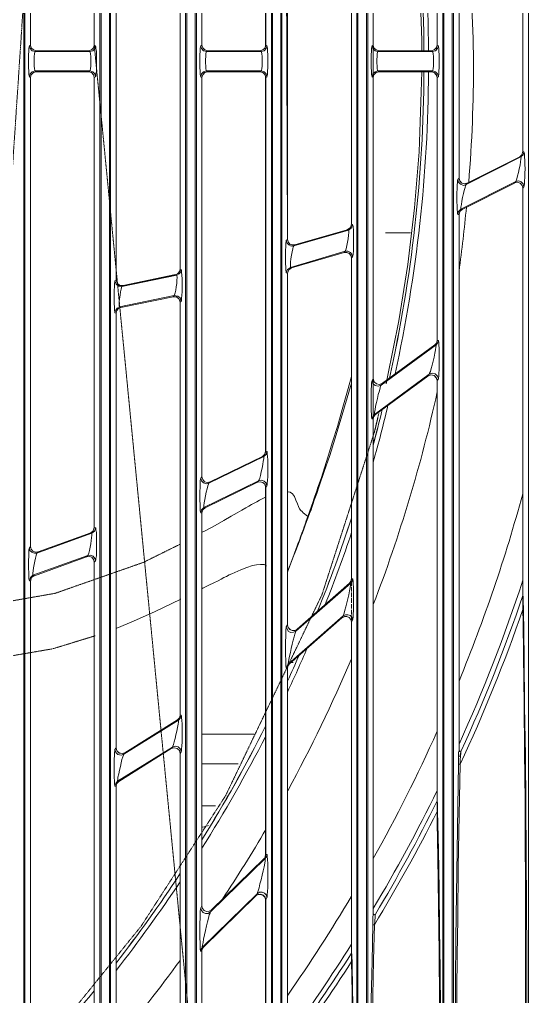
# Model space of a CAD drawing. Header units: millimetres. Extents: x 90740 to 167944, y -39332 to 25855.
# Drawn here: x 138578.4 to 138755.8, y 11759.8 to 12100.5 of the extents above; entities that cross this region are included whole.
import ezdxf

# ---------------------------------------------------------------- set-up
doc = ezdxf.new("R2010")
doc.units = ezdxf.units.MM
doc.linetypes.add('PDF_IMPORT', pattern=[1, 0.8, -0.2])
doc.layers.add('PDF4_Geometry', color=7, linetype='Continuous')

# ---------------------------------------------------------------- blocks, each defined once
blk = doc.blocks.new('200-A_10 bis 12')
at = {"layer": 'PDF4_Geometry', "lineweight": 13}
for p, q in [((6798.98, 2336.02), (6798.98, 3273.81)), ((6813.92, 2336.02), (6813.92, 3273.81)), ((6827.4, 2336.02), (6827.4, 3273.81)), ((6828.89, 2336.02), (6828.89, 3273.81)), ((6842.34, 2336.02), (6842.34, 3273.81)), ((6857.24, 3273.81), (6857.24, 2336.02)), ((6872.2, 3273.81), (6872.2, 2336.02)), ((6873.65, 2336.02), (6873.65, 3273.81)), ((6885.95, 2711.71), (6885.95, 2782.82)), ((6886.44, 2335.87), (6886.44, 2654.63))]:
    blk.add_line(p, q, dxfattribs=at)
at = {"layer": 'PDF4_Geometry', "linetype": 'PDF_IMPORT', "lineweight": 13, "ltscale": 0.415002}
blk.add_lwpolyline([(6829.35, 3039.75), (6829.35, 3273.79), (6767.17, 2336.07), (6767.17, 3273.79)], dxfattribs=at)
at = {"layer": 'PDF4_Geometry', "lineweight": 13}
for points in [[(6800.18, 2585.38), (6800.11, 2585.2), (6800.11, 2584.84), (6800.07, 2584.13), (6799.98, 2581.02), (6799.87, 2577.85), (6799.8, 2574.63), (6799.74, 2571.37), (6799.65, 2567.15), (6799.58, 2562.8), (6799.56, 2558.45), (6799.51, 2554.18), (6799.49, 2549.85), (6799.49, 2336.07), (6799.18, 2336.22), (6799.18, 3273.61)], [(6811.28, 3014.77), (6811.35, 3014.88), (6811.35, 3015.17), (6811.41, 3015.75), (6811.41, 3015.88), (6811.5, 3019.86), (6811.64, 3023.94), (6811.7, 3028.12), (6811.81, 3032.22), (6811.88, 3036.44), (6811.9, 3040.68), (6811.95, 3044.26), (6811.97, 3047.88), (6811.97, 3273.79), (6812.26, 3273.61), (6812.26, 2336.22)], [(6812.46, 3273.81), (6812.46, 2336.02), (6812.3, 2336.09), (6812.26, 2336.22), (6811.97, 2336.07), (6811.97, 2554.78), (6811.77, 2554.78)], [(6815.1, 2599.12), (6815.1, 2678.54), (6815.08, 2678.54), (6815.08, 2599.01), (6815.03, 2598.68), (6815.01, 2598.28), (6815.01, 2597.81), (6814.92, 2594.17), (6814.81, 2590.46), (6814.72, 2586.71), (6814.66, 2582.87), (6814.59, 2578.65), (6814.52, 2574.34), (6814.48, 2569.99), (6814.46, 2565.68), (6814.41, 2561.4), (6814.41, 2336.07), (6814.12, 2336.22), (6814.12, 3273.61)], [(6829.09, 2336.22), (6827.2, 2336.22), (6827.2, 3273.61), (6826.93, 3273.79), (6826.93, 3042.37), (6826.91, 3038.15), (6826.91, 3033.93), (6826.87, 3029.69), (6826.85, 3025.47), (6826.78, 3021.25), (6826.71, 3017.08), (6826.65, 3012.91), (6826.53, 3008.75), (6826.45, 3004.67), (6826.31, 3000.7)], [(6829.09, 3273.61), (6829.09, 2336.22)], [(6830.04, 2615.11), (6830.04, 2649.76), (6829.84, 2649.74), (6829.78, 2649.83), (6829.75, 2650.14), (6829.71, 2650.65), (6829.71, 2651.32), (6829.69, 2652.07), (6829.69, 2654.69), (6829.71, 2655.51), (6829.71, 2656.22), (6829.75, 2656.76), (6829.78, 2657.13), (6829.84, 2657.33), (6830.04, 2657.67), (6830.15, 2657.22)], [(6843.99, 2336.22), (6842.14, 2336.22), (6842.14, 3273.61)], [(6841.19, 2872.9), (6841.19, 2807.73), (6841.37, 2807.62), (6841.41, 2807.49), (6841.48, 2807.16), (6841.48, 2806.67), (6841.5, 2806.02), (6841.54, 2805.29), (6841.54, 2804.56), (6841.5, 2803.83), (6841.48, 2803.18), (6841.48, 2802.65), (6841.41, 2802.34), (6841.37, 2802.21), (6841.19, 2802.07), (6841.19, 2736.95), (6841.37, 2736.91), (6841.41, 2736.82), (6841.43, 2736.51), (6841.48, 2736.04), (6841.5, 2735.44), (6841.54, 2734.73), (6841.54, 2733.2), (6841.5, 2732.47), (6841.48, 2731.87), (6841.43, 2731.36), (6841.41, 2731.02), (6841.37, 2730.89), (6841.19, 2730.65), (6841.19, 2666.62), (6841.37, 2666.66), (6841.41, 2666.55), (6841.43, 2666.26), (6841.48, 2665.75), (6841.5, 2665.08), (6841.5, 2664.33), (6841.54, 2663.48), (6841.54, 2662.57), (6841.5, 2661.71), (6841.5, 2660.86), (6841.48, 2660.18), (6841.43, 2659.64), (6841.41, 2659.27), (6841.37, 2659.07), (6841.19, 2658.73), (6841.19, 2628.21)], [(6843.79, 3273.81), (6843.79, 2336.02), (6843.96, 2336.09), (6843.99, 2336.22)], [(6843.99, 3273.61), (6843.99, 2336.22), (6844.27, 2336.07), (6844.27, 2591.53), (6844.32, 2598.19), (6844.39, 2604.76), (6844.45, 2611.49), (6844.59, 2618.1), (6844.72, 2624.63), (6844.79, 2628.45), (6844.87, 2632.18), (6844.92, 2633.09), (6844.94, 2633.51), (6844.94, 2633.76), (6844.98, 2633.8)], [(6856.31, 2707.49), (6856.22, 2707.91), (6855.91, 2708.29), (6855.49, 2708.44), (6855.06, 2708.44), (6854.67, 2708.22), (6854.73, 2708.38), (6854.82, 2708.73), (6854.95, 2709.22), (6855.13, 2709.82), (6855.29, 2710.49), (6855.44, 2711.22), (6855.62, 2711.93), (6855.75, 2712.6), (6855.89, 2713.17), (6855.95, 2713.6), (6855.97, 2713.86), (6855.97, 2713.93), (6856.22, 2714.31), (6856.31, 2714.71), (6856.35, 2714.62), (6856.37, 2714.31), (6856.42, 2713.84), (6856.44, 2713.2), (6856.44, 2709.2), (6856.42, 2708.53), (6856.37, 2708.02), (6856.35, 2707.65), (6856.31, 2707.49), (6856.11, 2707.16), (6856.11, 2649.41), (6856.15, 2649.23), (6856.17, 2648.76), (6856.22, 2648.03), (6856.31, 2642.79), (6856.44, 2637.46)], [(6857.06, 2336.22), (6857.06, 3273.61)], [(6858.75, 3273.81), (6858.75, 2336.02), (6858.88, 2336.09), (6858.95, 2336.22)], [(6859.88, 2742.57), (6859.68, 2742.57), (6859.64, 2742.66), (6859.62, 2742.92), (6859.57, 2743.37), (6859.55, 2743.97), (6859.55, 2747.68), (6859.57, 2748.32), (6859.62, 2748.79), (6859.64, 2749.12), (6859.68, 2749.25), (6859.88, 2749.59), (6859.88, 2802.07), (6859.68, 2802.21), (6859.64, 2802.34), (6859.62, 2802.65), (6859.57, 2803.18), (6859.55, 2803.83), (6859.55, 2806.02), (6859.57, 2806.67), (6859.62, 2807.16), (6859.64, 2807.49), (6859.68, 2807.62), (6859.88, 2807.73), (6859.88, 2860.26)], [(6858.95, 3273.61), (6858.95, 2336.22), (6859.22, 2336.07), (6859.22, 2608.44), (6859.26, 2615.06), (6859.33, 2621.61), (6859.35, 2628.14), (6859.44, 2634.82), (6859.55, 2641.44), (6859.68, 2647.97), (6859.82, 2654.43), (6859.82, 2655.25), (6859.84, 2655.76), (6859.88, 2656.14), (6859.88, 2742.57)], [(6873.89, 2336.22), (6872.01, 2336.22), (6872.01, 3273.61)], [(6873.89, 3273.61), (6873.89, 2336.22), (6874.16, 2336.07), (6874.16, 2621.59), (6874.18, 2629.2), (6874.18, 2636.86), (6874.25, 2644.46), (6874.31, 2652.01), (6874.38, 2659.71), (6874.51, 2667.33), (6874.62, 2674.92), (6874.74, 2682.45), (6874.74, 2683.18), (6874.78, 2683.84), (6874.78, 2684.35), (6874.8, 2684.64), (6874.85, 2684.75), (6874.85, 2778.2), (6874.98, 2778.72), (6875.38, 2779.07), (6874.98, 2778.74), (6874.85, 2778.2)], [(6885.95, 2711.8), (6885.97, 2711.77), (6886.01, 2711.6), (6886.01, 2711.15), (6886.04, 2710.47), (6886.08, 2709.69), (6886.08, 2709.42), (6886.17, 2700.96), (6886.28, 2692.44), (6886.41, 2683.91), (6886.48, 2675.32), (6886.57, 2666.59), (6886.61, 2657.87), (6886.64, 2649.08), (6886.64, 2336.07), (6886.95, 2336.22), (6886.95, 3273.61)], [(6844.98, 2773.85), (6844.98, 2835.98), (6844.74, 2836.15), (6844.72, 2836.33), (6844.67, 2836.69), (6844.65, 2837.22), (6844.61, 2837.86), (6844.59, 2838.66), (6844.59, 2839.44), (6844.61, 2840.19), (6844.65, 2840.84), (6844.67, 2841.37), (6844.72, 2841.7), (6844.74, 2841.81), (6844.98, 2841.88), (6844.98, 2903.2)], [(6800.27, 2889.95), (6800.18, 2889.53), (6800.18, 2807.73)], [(6811.28, 2886.22), (6811.28, 2807.73), (6811.15, 2807.27), (6810.82, 2806.89), (6810.28, 2806.76)], [(6830.04, 2807.73), (6830.04, 2877.38)], [(6841.01, 2873.43), (6841.19, 2872.9), (6841.14, 2872.9), (6841.14, 2807.73), (6841.19, 2807.73), (6841.06, 2807.27)], [(6871.05, 2853.6), (6871.05, 2807.73), (6870.87, 2807.27), (6870.52, 2806.89), (6870.05, 2806.76)], [(6825.45, 2842.1), (6825.85, 2841.9), (6826.11, 2841.57), (6826.25, 2841.13), (6826.25, 2768.68), (6826.11, 2768.28), (6825.85, 2767.9), (6825.45, 2767.7)], [(6844.98, 2767.97), (6844.74, 2768.04), (6844.72, 2768.15), (6844.67, 2768.48), (6844.65, 2769.01), (6844.61, 2769.68), (6844.59, 2770.41), (6844.59, 2771.19), (6844.61, 2771.94), (6844.65, 2772.63), (6844.67, 2773.19), (6844.72, 2773.52), (6844.74, 2773.65), (6844.98, 2773.85), (6844.74, 2836.15)], [(6856.11, 2833.31), (6856.11, 2776.54), (6855.91, 2775.94), (6855.38, 2775.56)], [(6868.34, 2806.76), (6868.34, 2808.6), (6868.01, 2818.37), (6867.41, 2827.36)], [(6876.27, 2826.18), (6875.8, 2826.32), (6875.31, 2826.16), (6874.98, 2825.78), (6874.85, 2825.32), (6874.85, 2784.53)], [(6885.95, 2820.7), (6885.95, 2789.17), (6885.81, 2788.64), (6885.42, 2788.26)], [(6800.18, 2807.73), (6799.98, 2807.62), (6799.91, 2807.49), (6799.87, 2807.16), (6799.85, 2806.67), (6799.8, 2806.02), (6799.8, 2803.83), (6799.85, 2803.18), (6799.87, 2802.65), (6799.91, 2802.34), (6799.98, 2802.21), (6800.18, 2802.07)], [(6799.98, 2807.62), (6800.11, 2807.13), (6800.47, 2806.76), (6800.98, 2806.62), (6800.91, 2806.49), (6800.87, 2806.22), (6800.8, 2805.76), (6800.8, 2804.09), (6800.87, 2803.65), (6800.91, 2803.32), (6800.98, 2803.23), (6800.47, 2803.09), (6800.11, 2802.72), (6799.98, 2802.21)], [(6800.18, 2807.73), (6800.31, 2807.27), (6800.67, 2806.89), (6801.16, 2806.76)], [(6811.5, 2802.21), (6811.35, 2802.72), (6811.02, 2803.09), (6810.53, 2803.23), (6810.55, 2803.32), (6810.62, 2803.65), (6810.66, 2804.09), (6810.68, 2804.63), (6810.68, 2805.23), (6810.66, 2805.76), (6810.62, 2806.22), (6810.55, 2806.49), (6810.53, 2806.62), (6811.02, 2806.76), (6811.35, 2807.13), (6811.5, 2807.62)], [(6811.28, 2802.07), (6811.5, 2802.21), (6811.55, 2802.34), (6811.57, 2802.65), (6811.64, 2803.18), (6811.64, 2803.83), (6811.68, 2804.56), (6811.68, 2805.29), (6811.64, 2806.02), (6811.64, 2806.67), (6811.57, 2807.16), (6811.55, 2807.49), (6811.5, 2807.62), (6811.28, 2807.73)], [(6830.04, 2807.73), (6829.84, 2807.62), (6829.78, 2807.49), (6829.75, 2807.16), (6829.71, 2806.67), (6829.69, 2806.02), (6829.69, 2803.83), (6829.71, 2803.18), (6829.75, 2802.65), (6829.78, 2802.34), (6829.84, 2802.21), (6830.04, 2802.07), (6830.04, 2732.47)], [(6829.84, 2807.62), (6829.98, 2807.13), (6830.31, 2806.76), (6830.84, 2806.62), (6830.78, 2806.49), (6830.71, 2806.22), (6830.71, 2805.76), (6830.66, 2805.23), (6830.66, 2804.63), (6830.71, 2804.09), (6830.71, 2803.65), (6830.78, 2803.32), (6830.84, 2803.23), (6830.31, 2803.09), (6829.98, 2802.72), (6829.84, 2802.21)], [(6830.04, 2807.73), (6830.18, 2807.27), (6830.53, 2806.89), (6831.04, 2806.76)], [(6840.68, 2806.89), (6840.19, 2806.76), (6831.04, 2806.76), (6830.51, 2806.89), (6830.18, 2807.27)], [(6841.14, 2807.73), (6841.06, 2807.27), (6840.68, 2806.89), (6840.14, 2806.76)], [(6841.37, 2802.21), (6841.25, 2802.72), (6840.88, 2803.09), (6840.39, 2803.23), (6840.41, 2803.32), (6840.46, 2803.65), (6840.52, 2804.09), (6840.52, 2805.76), (6840.46, 2806.22), (6840.41, 2806.49), (6840.39, 2806.62), (6840.88, 2806.76), (6841.25, 2807.13), (6841.37, 2807.62)], [(6859.68, 2807.62), (6859.82, 2807.13), (6860.22, 2806.76), (6860.7, 2806.62), (6860.64, 2806.49), (6860.57, 2806.22), (6860.57, 2805.76), (6860.55, 2805.23), (6860.55, 2804.63), (6860.57, 2804.09), (6860.57, 2803.65), (6860.64, 2803.32), (6860.7, 2803.23), (6860.22, 2803.09), (6859.82, 2802.72), (6859.68, 2802.21)], [(6860.9, 2806.76), (6860.42, 2806.89), (6860.02, 2807.27), (6859.88, 2807.73)], [(6871.25, 2802.21), (6871.12, 2802.72), (6870.72, 2803.09), (6870.25, 2803.23), (6870.3, 2803.32), (6870.36, 2803.65), (6870.38, 2804.09), (6870.38, 2805.76), (6870.36, 2806.22), (6870.3, 2806.49), (6870.25, 2806.62), (6870.72, 2806.76), (6871.12, 2807.13), (6871.25, 2807.62)], [(6870.52, 2806.89), (6870.92, 2807.27), (6871.05, 2807.73)], [(6871.05, 2807.73), (6871.25, 2807.62), (6871.27, 2807.49), (6871.34, 2807.16), (6871.34, 2806.67), (6871.38, 2806.02), (6871.41, 2805.29), (6871.41, 2804.56), (6871.38, 2803.83), (6871.34, 2803.18), (6871.34, 2802.65), (6871.27, 2802.34), (6871.25, 2802.21), (6871.05, 2802.07)], [(6801.16, 2806.76), (6800.98, 2806.62), (6810.53, 2806.62), (6810.28, 2806.76)], [(6801.16, 2806.76), (6810.33, 2806.76)], [(6831.04, 2806.76), (6830.84, 2806.62), (6840.39, 2806.62), (6840.19, 2806.76)], [(6800.67, 2802.96), (6800.31, 2802.58), (6800.18, 2802.07)], [(6800.18, 2720.32), (6800.18, 2802.07)], [(6800.67, 2802.96), (6801.16, 2803.09), (6810.33, 2803.09)], [(6810.28, 2803.09), (6810.53, 2803.23), (6800.98, 2803.23), (6801.16, 2803.09)], [(6810.28, 2803.09), (6810.82, 2802.96), (6811.15, 2802.58), (6811.28, 2802.07), (6811.28, 2723.63)], [(6830.04, 2802.07), (6830.18, 2802.58), (6830.51, 2802.96), (6831.04, 2803.09)], [(6830.18, 2802.58), (6830.53, 2802.96), (6831.04, 2803.09)], [(6840.14, 2803.09), (6840.68, 2802.96), (6841.06, 2802.58), (6841.14, 2802.07)], [(6840.19, 2803.09), (6840.68, 2802.96)], [(6841.06, 2802.58), (6841.19, 2802.07), (6841.14, 2802.07), (6841.14, 2736.95), (6841.19, 2736.95), (6841.01, 2736.42)], [(6859.88, 2802.07), (6860.02, 2802.58), (6860.42, 2802.96), (6860.9, 2803.09)], [(6868.34, 2803.09), (6867.88, 2789.11)], [(6870.05, 2803.09), (6870.52, 2802.96), (6870.92, 2802.58), (6871.05, 2802.07), (6871.05, 2756.27), (6870.92, 2755.8), (6870.61, 2755.47)], [(6871.05, 2802.07), (6870.87, 2802.58), (6870.52, 2802.96)], [(6867.08, 2779.38), (6867.88, 2789.11)], [(6874.85, 2778.2), (6874.65, 2778.2), (6874.58, 2778.34), (6874.56, 2778.6), (6874.51, 2779.07), (6874.51, 2779.71), (6874.49, 2780.4), (6874.49, 2781.96), (6874.51, 2782.69), (6874.51, 2783.31), (6874.56, 2783.82), (6874.58, 2784.15), (6874.65, 2784.29), (6874.85, 2784.53), (6874.98, 2784.02), (6875.31, 2783.69), (6875.8, 2783.53), (6876.27, 2783.62), (6885.42, 2788.26)], [(6886.15, 2783.04), (6886.04, 2783.56), (6885.68, 2783.89), (6885.22, 2784.07), (6884.73, 2783.96), (6884.79, 2784.09), (6884.93, 2784.42), (6885.06, 2784.93), (6885.19, 2785.53), (6885.35, 2786.15), (6885.48, 2786.8), (6885.55, 2787.4), (6885.62, 2787.84), (6885.66, 2788.13), (6885.62, 2788.24), (6886.01, 2788.6), (6886.15, 2789.11)], [(6885.95, 2789.17), (6886.15, 2789.11), (6886.21, 2789.04), (6886.24, 2788.71), (6886.28, 2788.24), (6886.3, 2787.64), (6886.3, 2786.93), (6886.35, 2786.15), (6886.3, 2785.4), (6886.3, 2784.69), (6886.28, 2784.02), (6886.24, 2783.56), (6886.21, 2783.18), (6886.15, 2783.04), (6885.95, 2782.82)], [(6874.65, 2784.29), (6874.78, 2783.82), (6875.11, 2783.47), (6875.6, 2783.29), (6876.07, 2783.42), (6876, 2783.24), (6875.91, 2782.91), (6875.74, 2782.42), (6875.6, 2781.85), (6875.47, 2781.18), (6875.34, 2780.51), (6875.25, 2779.94), (6875.18, 2779.51), (6875.14, 2779.2), (6875.18, 2779.11), (6874.78, 2778.74), (6874.65, 2778.2)], [(6884.53, 2783.73), (6884.99, 2783.82), (6885.48, 2783.69), (6885.84, 2783.29), (6885.95, 2782.82)], [(6885.84, 2783.29), (6885.48, 2783.67), (6884.99, 2783.82)], [(6867.08, 2779.38), (6865.92, 2769.48), (6864.37, 2759.69)], [(6856.31, 2770.81), (6856.17, 2771.26), (6855.91, 2771.61), (6855.49, 2771.79), (6855.02, 2771.79), (6855.09, 2771.92), (6855.2, 2772.25), (6855.29, 2772.79), (6855.42, 2773.39), (6855.51, 2773.99), (6855.58, 2774.59), (6855.62, 2775.1), (6855.62, 2775.41), (6855.58, 2775.5), (6856.11, 2775.87), (6856.31, 2776.47)], [(6856.11, 2776.54), (6856.31, 2776.47), (6856.35, 2776.36), (6856.37, 2776.03), (6856.44, 2775.5), (6856.44, 2771.85), (6856.37, 2771.32), (6856.35, 2770.99), (6856.31, 2770.81), (6856.11, 2770.66)], [(6844.98, 2773.85), (6845.07, 2773.43), (6845.38, 2773.05), (6845.81, 2772.9), (6846.23, 2772.92), (6846.23, 2772.9), (6846.03, 2772.72), (6855.58, 2775.5), (6855.38, 2775.56)], [(6855.38, 2775.56), (6846.23, 2772.92)], [(6862.04, 2775.03), (6866.39, 2775.03)], [(6844.74, 2773.65), (6844.87, 2773.23), (6845.18, 2772.9), (6845.61, 2772.7), (6846.03, 2772.72), (6845.96, 2772.59), (6845.87, 2772.21), (6845.74, 2771.72), (6845.67, 2771.12), (6845.54, 2770.48), (6845.47, 2769.88), (6845.45, 2769.41), (6845.45, 2769.08), (6845.47, 2768.97), (6844.98, 2768.61), (6844.74, 2768.04)], [(6846.23, 2772.9), (6845.81, 2772.85), (6845.38, 2773.05)], [(6854.82, 2771.59), (6855.29, 2771.61), (6855.69, 2771.46), (6855.97, 2771.08), (6856.11, 2770.66), (6856.11, 2714.68)], [(6855.97, 2771.08), (6855.69, 2771.41), (6855.29, 2771.61)], [(6825.45, 2767.75), (6816.3, 2765.84), (6815.74, 2765.86), (6815.28, 2766.24), (6815.1, 2766.81)], [(6826.45, 2763.06), (6826.25, 2763.66), (6825.82, 2764), (6825.22, 2764.06), (6825.29, 2764.19), (6825.38, 2764.53), (6825.49, 2764.99), (6825.58, 2765.57), (6825.65, 2766.17), (6825.69, 2766.77), (6825.71, 2767.24), (6825.69, 2767.55), (6825.65, 2767.64), (6826.05, 2767.84), (6826.31, 2768.17), (6826.45, 2768.61)], [(6826.25, 2768.68), (6826.45, 2768.61), (6826.47, 2768.48), (6826.51, 2768.15), (6826.53, 2767.64), (6826.58, 2767.01), (6826.58, 2764.77), (6826.53, 2764.11), (6826.51, 2763.6), (6826.47, 2763.22), (6826.45, 2763.06), (6826.25, 2762.93)], [(6845.67, 2768.9), (6845.18, 2768.55), (6844.98, 2767.97), (6844.98, 2706.65)], [(6815.9, 2762), (6815.48, 2761.82), (6815.21, 2761.46), (6815.08, 2761.02), (6814.88, 2761.09), (6814.86, 2761.22), (6814.81, 2761.55), (6814.79, 2762.06), (6814.75, 2762.69), (6814.75, 2764.97), (6814.79, 2765.64), (6814.81, 2766.13), (6814.86, 2766.5), (6814.88, 2766.64), (6815.08, 2766.77), (6815.28, 2766.24), (6815.7, 2765.86), (6816.3, 2765.79)], [(6814.88, 2766.64), (6815.08, 2766.06), (6815.5, 2765.7), (6816.1, 2765.64), (6816.03, 2765.5), (6815.97, 2765.19), (6815.83, 2764.73), (6815.77, 2764.13), (6815.7, 2763.53), (6815.63, 2762.95), (6815.63, 2762.2), (6815.7, 2762.09), (6815.28, 2761.89), (6815.01, 2761.53), (6814.88, 2761.09)], [(6825.02, 2763.88), (6825.62, 2763.86), (6826.05, 2763.46), (6826.25, 2762.93), (6826.25, 2690.93)], [(6815.1, 2761.02), (6815.21, 2761.46)], [(6862.41, 2749.92), (6864.37, 2759.69)], [(6870.92, 2755.8), (6870.65, 2755.47), (6861.5, 2748.79), (6860.97, 2748.59), (6860.44, 2748.68), (6860.04, 2749.05), (6859.88, 2749.59)], [(6871.25, 2749.54), (6871.07, 2750.05), (6870.67, 2750.43), (6870.16, 2750.52), (6869.63, 2750.36), (6869.72, 2750.52), (6869.85, 2750.85), (6869.98, 2751.36), (6870.16, 2751.96), (6870.32, 2752.65), (6870.5, 2753.36), (6870.61, 2754.03), (6870.72, 2754.63), (6870.81, 2755.07), (6870.85, 2755.36), (6870.85, 2755.47), (6871.12, 2755.8), (6871.25, 2756.27)], [(6871.05, 2756.27), (6871.25, 2756.27), (6871.27, 2756.18), (6871.32, 2755.87), (6871.34, 2755.47), (6871.38, 2754.87), (6871.41, 2754.16), (6871.41, 2751.83), (6871.38, 2751.12), (6871.34, 2750.52), (6871.32, 2750.01), (6871.27, 2749.67), (6871.25, 2749.54), (6871.05, 2749.25)], [(6845.07, 2729.85), (6845.41, 2729.83), (6845.83, 2729.51), (6846.16, 2729.05), (6846.43, 2728.43), (6846.69, 2727.74), (6846.87, 2727.32), (6847.05, 2726.92), (6847.29, 2726.58), (6847.49, 2726.41), (6847.69, 2726.21), (6847.92, 2726.05), (6848.18, 2725.81), (6848.47, 2725.54), (6848.85, 2726.54), (6849.14, 2727.34), (6849.34, 2727.98), (6849.54, 2728.56), (6849.74, 2729.09), (6849.87, 2729.56), (6850.07, 2730.03), (6850.2, 2730.49), (6850.8, 2732.2), (6851.38, 2734.07), (6852.05, 2736.06), (6852.8, 2738.55), (6853.64, 2741.26), (6854.49, 2744.23), (6855.42, 2747.48), (6856.11, 2749.99)], [(6859.68, 2749.25), (6859.84, 2748.74), (6860.24, 2748.41), (6860.77, 2748.28), (6861.3, 2748.48), (6861.19, 2748.32), (6861.1, 2747.99), (6860.97, 2747.48), (6860.77, 2746.83), (6860.64, 2746.14), (6860.44, 2745.43), (6860.3, 2744.77), (6860.22, 2744.17), (6860.1, 2743.72), (6860.1, 2743.37), (6859.82, 2742.99), (6859.68, 2742.57)], [(6862.41, 2749.92), (6862.13, 2748.68)], [(6871.05, 2749.25), (6870.87, 2749.79), (6870.5, 2750.12), (6869.96, 2750.25), (6869.43, 2750.05)], [(6870.5, 2750.12), (6870.87, 2749.74), (6871.05, 2749.25)], [(6871.05, 2749.25), (6871.05, 2675.9), (6871.07, 2675.65), (6871.12, 2675.14)], [(6844.98, 2715.95), (6845.01, 2716.04), (6845.47, 2717.26), (6845.9, 2718.35), (6846.41, 2719.66), (6846.69, 2720.39), (6846.96, 2721.17), (6847.16, 2721.63), (6847.36, 2722.19), (6847.56, 2722.7), (6847.78, 2723.34), (6848.12, 2724.21), (6848.47, 2725.27), (6848.78, 2726.07), (6849.05, 2726.74), (6849.25, 2727.32), (6849.45, 2727.85), (6849.6, 2728.38), (6850.07, 2729.56), (6850.49, 2730.87), (6851.36, 2733.4), (6852.31, 2736.2), (6853.2, 2739.02), (6854.15, 2742.1), (6856.11, 2748.79)], [(6860.97, 2748.59), (6861.5, 2748.74)], [(6859.88, 2742.57), (6860.02, 2743.04), (6860.3, 2743.37), (6860.02, 2742.99), (6859.88, 2742.57)], [(6841.14, 2736.95), (6841.01, 2736.42), (6840.59, 2736.04), (6831.46, 2731.56), (6831, 2731.49), (6830.51, 2731.62), (6830.18, 2732), (6830.04, 2732.47)], [(6841.37, 2730.89), (6841.25, 2731.36), (6840.88, 2731.74), (6840.41, 2731.89), (6839.92, 2731.76), (6839.99, 2731.93), (6840.12, 2732.27), (6840.26, 2732.73), (6840.39, 2733.33), (6840.52, 2733.98), (6840.68, 2734.6), (6840.74, 2735.18), (6840.81, 2735.64), (6840.81, 2736), (6841.21, 2736.38), (6841.37, 2736.91)], [(6830.04, 2726.18), (6829.84, 2726.21), (6829.78, 2726.32), (6829.75, 2726.61), (6829.71, 2727.07), (6829.71, 2727.67), (6829.69, 2728.38), (6829.69, 2729.91), (6829.71, 2730.62), (6829.71, 2731.29), (6829.75, 2731.76), (6829.78, 2732.09), (6829.84, 2732.22), (6830.04, 2732.47)], [(6829.84, 2732.22), (6829.98, 2731.76), (6830.31, 2731.4), (6830.78, 2731.27), (6831.26, 2731.36), (6831.2, 2731.2), (6831.06, 2730.89), (6830.93, 2730.38), (6830.8, 2729.78), (6830.66, 2729.16), (6830.53, 2728.52), (6830.44, 2727.96), (6830.38, 2727.47), (6830.38, 2727.12), (6829.98, 2726.74), (6829.84, 2726.21)], [(6831, 2731.49), (6831.46, 2731.6)], [(6840.88, 2665.88), (6841.08, 2666.22), (6841.19, 2666.62), (6841.14, 2666.62), (6841.14, 2730.62), (6841.06, 2731.14), (6840.68, 2731.49), (6840.21, 2731.62), (6839.72, 2731.56)], [(6841.06, 2731.14), (6841.19, 2730.65), (6841.14, 2730.62)], [(6830.11, 2722.81), (6830.71, 2723.14), (6832.35, 2724.01), (6833.84, 2724.87), (6835.13, 2725.61), (6836.19, 2726.21), (6836.99, 2726.65), (6837.7, 2727.07), (6838.24, 2727.38), (6838.7, 2727.65), (6839.17, 2727.87), (6839.59, 2728.12), (6840.06, 2728.38), (6841.25, 2728.98)], [(6830.58, 2727.07), (6830.18, 2726.72), (6830.04, 2726.18), (6830.04, 2657.67)], [(6848.12, 2724.21), (6848.32, 2724.87), (6848.47, 2725.54), (6848.23, 2724.81), (6848.03, 2724.21), (6847.85, 2723.74), (6847.72, 2723.36), (6847.43, 2722.63), (6847.23, 2722.03), (6847.03, 2721.46), (6846.83, 2720.97), (6846.63, 2720.46), (6846.49, 2719.99), (6846.09, 2718.99), (6845.76, 2718.08), (6845.41, 2717.13), (6844.98, 2716.02)], [(6811.5, 2717.81), (6811.37, 2718.26), (6811.08, 2718.66), (6810.62, 2718.79), (6810.15, 2718.75), (6810.22, 2718.88), (6810.35, 2719.19), (6810.46, 2719.63), (6810.55, 2720.19), (6810.68, 2720.77), (6810.75, 2721.37), (6810.82, 2721.85), (6810.88, 2722.3), (6810.88, 2722.57), (6810.84, 2722.63), (6811.3, 2723.03), (6811.5, 2723.56)], [(6810.66, 2722.7), (6811.1, 2723.08), (6811.28, 2723.63)], [(6811.28, 2717.61), (6811.5, 2717.81), (6811.55, 2717.95), (6811.57, 2718.26), (6811.64, 2718.72), (6811.64, 2719.32), (6811.68, 2720.03), (6811.68, 2721.5), (6811.64, 2722.17), (6811.64, 2722.77), (6811.57, 2723.21), (6811.55, 2723.5), (6811.5, 2723.56), (6811.28, 2723.63)], [(6810.66, 2722.7), (6801.49, 2719.39), (6801.29, 2719.19), (6810.84, 2722.63), (6810.66, 2722.7)], [(6800.18, 2720.32), (6799.98, 2720.12), (6799.91, 2719.99), (6799.87, 2719.7), (6799.85, 2719.21), (6799.85, 2718.61), (6799.8, 2717.95), (6799.8, 2716.48), (6799.85, 2715.77), (6799.85, 2715.22), (6799.87, 2714.77), (6799.91, 2714.48), (6799.98, 2714.37), (6800.18, 2714.31)], [(6799.98, 2720.12), (6800.07, 2719.66), (6800.38, 2719.32), (6800.85, 2719.15), (6801.29, 2719.19), (6801.22, 2719.06), (6801.14, 2718.75), (6801.05, 2718.32), (6800.91, 2717.79), (6800.8, 2717.21), (6800.71, 2716.61), (6800.65, 2716.08), (6800.6, 2715.68), (6800.6, 2715.31), (6800.14, 2714.95), (6799.98, 2714.37)], [(6801.49, 2719.39), (6801.05, 2719.35), (6800.6, 2719.52), (6800.27, 2719.86), (6800.18, 2720.32)], [(6800.6, 2719.52), (6801.05, 2719.32), (6801.49, 2719.39)], [(6810.88, 2718.46), (6810.42, 2718.61), (6809.95, 2718.55), (6810.42, 2718.59), (6810.88, 2718.46), (6811.17, 2718.08), (6811.28, 2717.61), (6811.28, 2639.84), (6811.17, 2639.37), (6810.88, 2639.04), (6801.73, 2632.42), (6801.53, 2632.11), (6811.08, 2639.04), (6810.88, 2639.04)], [(6830.15, 2713), (6830.18, 2713.04), (6831.26, 2713.57), (6832.09, 2714), (6832.86, 2714.37), (6833.37, 2714.64), (6833.84, 2714.91), (6834.35, 2715.11), (6834.79, 2715.37), (6835.26, 2715.57), (6835.77, 2715.82), (6836.81, 2716.28), (6837.84, 2716.68), (6838.83, 2716.99), (6839.57, 2717.15), (6840.26, 2717.21), (6840.88, 2717.19), (6841.32, 2716.95)], [(6800.8, 2715.28), (6800.34, 2714.91), (6800.18, 2714.31)], [(6800.85, 2715.24), (6800.34, 2714.91)], [(6800.18, 2714.31), (6800.18, 2633.22), (6800.31, 2632.69), (6800.71, 2632.36), (6801.22, 2632.22), (6801.73, 2632.42)], [(6855.75, 2713.91), (6855.97, 2713.93), (6846.43, 2705.58), (6846.63, 2705.91), (6846.23, 2705.67), (6845.76, 2705.67), (6845.34, 2705.85), (6845.07, 2706.22), (6844.98, 2706.65)], [(6855.75, 2713.93), (6846.63, 2705.91), (6855.75, 2713.91), (6856.02, 2714.28), (6856.11, 2714.68)], [(6856.11, 2714.68), (6856.31, 2714.71)], [(6886.44, 2654.63), (6886.41, 2661.78), (6886.37, 2668.92), (6886.35, 2676.05), (6886.28, 2684.49), (6886.17, 2692.84), (6886.08, 2701.21), (6886.01, 2707.42), (6885.97, 2708.96), (6885.97, 2711.53), (6885.95, 2711.71)], [(6815.23, 2706.11), (6818.14, 2707.29), (6821.92, 2709), (6826.38, 2711.13)], [(6855.29, 2708.11), (6854.82, 2708.09), (6854.47, 2707.89), (6854.86, 2708.11), (6855.29, 2708.11), (6855.69, 2707.96), (6855.97, 2707.58), (6856.11, 2707.16)], [(6844.74, 2706.31), (6844.87, 2705.89), (6845.14, 2705.51), (6845.56, 2705.34), (6846.01, 2705.38), (6846.43, 2705.58), (6846.36, 2705.4), (6846.23, 2705.07), (6846.09, 2704.58), (6845.94, 2704), (6845.76, 2703.32), (6845.61, 2702.56), (6845.45, 2701.87), (6845.32, 2701.21), (6845.21, 2700.63), (6845.14, 2700.21), (6845.07, 2699.96), (6845.12, 2699.85), (6844.87, 2699.52), (6844.74, 2699.1)], [(6845.07, 2706.22), (6845.34, 2705.89), (6845.76, 2705.67), (6846.23, 2705.71), (6846.63, 2705.91)], [(6844.98, 2699.12), (6845.07, 2699.56)], [(6845.32, 2699.9), (6845.07, 2699.56)], [(6845.54, 2700.1), (6845.94, 2700.1)], [(6826.45, 2684.51), (6826.31, 2685.02), (6825.91, 2685.38), (6825.42, 2685.51), (6824.89, 2685.35), (6824.96, 2685.51), (6825.09, 2685.82), (6825.22, 2686.29), (6825.38, 2686.86), (6825.51, 2687.49), (6825.69, 2688.13), (6825.78, 2688.75), (6825.91, 2689.33), (6825.98, 2689.73), (6825.98, 2690.06), (6826.31, 2690.44), (6826.45, 2690.9)], [(6826.25, 2690.93), (6826.11, 2690.44), (6825.78, 2690.06)], [(6826.11, 2690.44), (6825.78, 2690.11)], [(6826.25, 2690.93), (6826.45, 2690.9), (6826.47, 2690.79), (6826.51, 2690.51), (6826.53, 2689.99), (6826.58, 2689.39), (6826.58, 2686.22), (6826.53, 2685.55), (6826.51, 2685.02), (6826.47, 2684.69), (6826.45, 2684.51), (6826.25, 2684.24), (6826.25, 2610.24), (6826.31, 2609.95)], [(6830.04, 2687.62), (6839.17, 2687.62)], [(6815.57, 2679.4), (6815.21, 2679.03), (6815.08, 2678.54), (6814.88, 2678.56), (6814.88, 2678.67), (6814.81, 2678.96), (6814.79, 2679.47), (6814.75, 2680.07), (6814.75, 2683.24), (6814.79, 2683.91), (6814.81, 2684.44), (6814.88, 2684.78), (6814.88, 2684.95), (6815.08, 2685.22), (6815.23, 2684.71), (6815.61, 2684.31), (6816.14, 2684.22), (6816.63, 2684.38)], [(6814.88, 2684.95), (6815.03, 2684.44), (6815.41, 2684.09), (6815.94, 2683.96), (6816.43, 2684.11), (6816.37, 2683.96), (6816.23, 2683.64), (6816.1, 2683.18), (6815.97, 2682.6), (6815.83, 2681.98), (6815.68, 2681.34), (6815.54, 2680.69), (6815.41, 2680.14), (6815.37, 2679.74), (6815.34, 2679.47), (6815.34, 2679.4), (6815.01, 2679.03), (6814.88, 2678.56)], [(6816.14, 2684.22), (6815.61, 2684.35), (6815.23, 2684.71), (6815.1, 2685.22)], [(6824.69, 2685.09), (6825.22, 2685.24)], [(6826.25, 2684.24), (6826.11, 2684.78), (6825.71, 2685.11), (6825.22, 2685.24)], [(6874.98, 2683.64), (6874.98, 2683.69), (6875.11, 2684.24), (6875.18, 2684.55), (6875.2, 2684.64), (6875.2, 2684.69), (6875.18, 2684.58), (6875.18, 2684.24), (6875.11, 2683.78), (6875.07, 2683.11), (6875.05, 2682.38), (6874.87, 2673.48), (6874.71, 2664.48), (6874.62, 2655.43), (6874.51, 2649.1), (6874.45, 2642.75), (6874.43, 2636.38), (6874.38, 2629.98), (6874.36, 2623.59)], [(6836.35, 2682.45), (6830.04, 2682.45)], [(6815.1, 2678.54), (6815.21, 2679.03), (6815.57, 2679.36)], [(6871.54, 2625.43), (6871.52, 2633.24), (6871.47, 2641.04), (6871.38, 2649.47), (6871.27, 2657.82), (6871.18, 2666.13), (6871.05, 2672.21), (6871.05, 2675.78), (6871.01, 2675.85), (6871.05, 2675.92)], [(6830.04, 2675.12), (6832.42, 2675.12)], [(6871.12, 2674.19), (6871.27, 2667.39), (6871.38, 2660.51), (6871.47, 2653.58), (6871.54, 2646.63), (6871.61, 2639.42), (6871.67, 2632.16), (6871.72, 2624.9), (6871.72, 2336.07), (6872.01, 2336.22), (6872.07, 2336.09), (6872.2, 2336.22)], [(6830.15, 2671.41), (6830.46, 2671.48), (6831.2, 2671.7)], [(6831.33, 2656.76), (6831.73, 2656.96), (6840.88, 2665.93)], [(6841.37, 2659.07), (6841.28, 2659.53), (6840.94, 2659.87), (6840.52, 2660.04), (6840.06, 2660.04), (6839.66, 2659.8), (6839.72, 2659.98), (6839.86, 2660.31), (6839.99, 2660.84), (6840.14, 2661.51), (6840.34, 2662.24), (6840.52, 2663.02), (6840.72, 2663.77), (6840.86, 2664.48), (6840.99, 2665.13), (6841.06, 2665.55), (6841.08, 2665.86), (6841.08, 2665.93), (6841.28, 2666.26), (6841.37, 2666.66)], [(6841.14, 2666.62), (6841.08, 2666.22)], [(6841.14, 2658.71), (6841.08, 2659.13), (6840.74, 2659.51), (6840.32, 2659.67), (6839.86, 2659.67)], [(6829.84, 2657.33), (6829.95, 2656.89), (6830.24, 2656.54), (6830.66, 2656.36), (6831.13, 2656.36), (6831.53, 2656.62), (6831.46, 2656.42), (6831.33, 2656.09), (6831.2, 2655.56), (6831.04, 2654.89), (6830.84, 2654.18), (6830.66, 2653.38), (6830.51, 2652.61), (6830.33, 2651.87), (6830.24, 2651.27), (6830.15, 2650.85), (6830.11, 2650.54), (6830.15, 2650.47), (6829.91, 2650.14), (6829.84, 2649.74)], [(6830.04, 2657.69), (6830.15, 2657.22), (6830.44, 2656.89), (6830.86, 2656.69), (6831.33, 2656.76), (6831.73, 2657)], [(6859.88, 2656.29), (6860.04, 2656.14), (6860.28, 2656.22), (6860.24, 2656.02), (6860.22, 2655.69), (6860.15, 2655.09), (6860.1, 2654.38), (6859.95, 2648.21), (6859.82, 2641.95), (6859.75, 2635.62), (6859.62, 2629.34), (6859.55, 2623.03), (6859.48, 2616.64), (6859.44, 2610.22), (6859.42, 2603.87)], [(6830.33, 2650.47), (6830.11, 2650.16), (6830.04, 2649.76)], [(6830.11, 2650.16), (6830.33, 2650.52)], [(6856.11, 2649.43), (6856.09, 2649.41), (6856.11, 2649.34), (6856.11, 2647.97), (6856.22, 2642.59), (6856.31, 2637.13), (6856.37, 2631.58), (6856.44, 2625.96), (6856.51, 2620.48), (6856.55, 2614.93), (6856.57, 2609.38)]]:
    blk.add_lwpolyline(points, dxfattribs=at)
at = {"layer": 'PDF4_Geometry', "linetype": 'PDF_IMPORT', "lineweight": 13, "ltscale": 0.09315}
blk.add_lwpolyline([(6859.88, 2860.26), (6859.88, 2742.57)], dxfattribs=at)
at = {"layer": 'PDF4_Geometry', "lineweight": 13}
for points in [[(6868.74, 2806.76, 0.053833), (6862.72, 2860.2, -0.0535)], [(6862.72, 2749.65, 0.053491), (6868.74, 2803.09, -0.053224)], [(6859.88, 2738.02, 0.009921), (6861.46, 2744.19, -0.005378)], [(6844.98, 2696.88, 0.002122), (6846.96, 2701.34, -0.006089)], [(6830.04, 2669.19, 0.022183), (6841.14, 2689.02, -0.023318)], [(6815.08, 2647.7, 0.019237), (6826.2, 2663.24, -0.019005)], [(6803.38, 2633.6, 0.011844), (6811.28, 2642.88, -0.01204)]]:
    blk.add_lwpolyline(points, format="xyb", close=True, dxfattribs=at)
for points in [[(6815.1, 2766.81), (6815.1, 2843.04), (6815.08, 2843.04), (6815.08, 2766.77)], [(6870.05, 2806.76), (6860.9, 2806.76), (6860.7, 2806.62), (6870.25, 2806.62)], [(6831.04, 2803.09), (6840.19, 2803.09), (6840.39, 2803.23), (6830.84, 2803.23)], [(6860.9, 2803.09), (6870.05, 2803.09), (6870.25, 2803.23), (6860.7, 2803.23)], [(6885.42, 2788.26), (6876.27, 2783.67), (6876.27, 2783.62), (6876.07, 2783.42), (6885.62, 2788.24)], [(6884.53, 2783.73), (6884.73, 2783.96), (6875.18, 2779.11), (6875.38, 2779.07), (6875.4, 2779.07), (6884.53, 2783.69)], [(6854.82, 2771.59), (6855.02, 2771.79), (6845.47, 2768.97), (6845.67, 2768.9)], [(6825.45, 2767.7), (6816.3, 2765.84), (6816.3, 2765.79), (6816.1, 2765.64), (6825.65, 2767.64)], [(6825.02, 2763.88), (6825.22, 2764.06), (6815.7, 2762.09), (6815.9, 2762)], [(6815.1, 2685.22), (6815.1, 2761.02), (6815.08, 2761.02), (6815.08, 2685.22)], [(6861.5, 2748.74), (6861.3, 2748.48), (6870.85, 2755.47), (6870.61, 2755.47), (6861.5, 2748.79)], [(6860.3, 2743.37), (6869.43, 2750.05), (6869.63, 2750.36), (6860.1, 2743.37)], [(6831.46, 2731.56), (6831.26, 2731.36), (6840.81, 2736), (6840.59, 2736.04), (6831.46, 2731.6)], [(6830.58, 2727.07), (6839.72, 2731.56), (6839.92, 2731.76), (6830.38, 2727.12)], [(6800.85, 2715.24), (6809.95, 2718.55), (6810.15, 2718.75), (6800.6, 2715.31), (6800.8, 2715.28)], [(6854.67, 2708.22), (6845.12, 2699.85), (6845.32, 2699.9), (6854.42, 2707.89), (6854.47, 2707.89)], [(6816.63, 2684.38), (6816.43, 2684.11), (6825.98, 2690.06), (6825.78, 2690.06), (6825.78, 2690.11)], [(6815.57, 2679.36), (6824.69, 2685.09), (6824.89, 2685.35), (6815.34, 2679.4), (6815.57, 2679.4)], [(6840.88, 2665.88), (6831.73, 2657), (6831.73, 2656.96), (6831.53, 2656.62), (6841.08, 2665.93)], [(6839.46, 2659.44), (6839.66, 2659.8), (6830.15, 2650.47), (6830.33, 2650.52), (6830.33, 2650.47), (6839.46, 2659.4)]]:
    blk.add_lwpolyline(points, close=True, dxfattribs=at)
for points in [[(6874.85, 2784.55), (6874.98, 2784.07), (6875.31, 2783.69), (6875.8, 2783.56), (6876.53, 2783.8, 0.021385), (6877.36, 2804.89, 0.020477), (6876.27, 2826.18), (6885.42, 2821.57)], [(6850.2, 2709.07, 0.017901), (6856.11, 2725.25, -0.017049), (6850.2, 2709.07)], [(6885.95, 2711.8), (6885.97, 2711.8, -0.026362), (6875.2, 2684.69), (6874.98, 2684.58), (6874.85, 2684.75)], [(6886.08, 2709.42), (6886.04, 2709.4), (6885.97, 2709.35, -0.025903), (6875.05, 2682.38), (6874.85, 2682.38), (6874.74, 2682.45)], [(6856.09, 2649.41, -0.016566), (6845.34, 2633.69), (6845.12, 2633.62), (6844.98, 2633.8), (6844.98, 2699.12), (6844.74, 2699.1), (6844.72, 2699.19), (6844.67, 2699.5), (6844.65, 2699.96), (6844.65, 2700.61), (6844.61, 2701.34), (6844.59, 2702.14), (6844.59, 2703), (6844.61, 2703.85), (6844.65, 2704.6), (6844.65, 2705.27), (6844.67, 2705.82), (6844.72, 2706.18), (6844.74, 2706.31), (6844.98, 2706.65)], [(6860.28, 2656.22, 0.019311), (6871.05, 2675.96)], [(6871.12, 2675.14), (6871.12, 2674.14), (6871.05, 2674.12, -0.019192), (6860.1, 2654.38), (6859.9, 2654.38), (6859.82, 2654.43)], [(6839.46, 2659.44), (6839.86, 2659.67), (6840.32, 2659.71), (6840.74, 2659.53), (6841.08, 2659.18), (6841.19, 2658.73), (6841.14, 2658.71), (6841.14, 2628.21, -0.015034), (6830.38, 2614.93)], [(6856.22, 2648.03), (6856.17, 2648.01), (6856.11, 2647.97, -0.017082), (6845.18, 2632.11), (6844.98, 2632.11), (6844.87, 2632.18)]]:
    blk.add_lwpolyline(points, format="xyb", dxfattribs=at)
at = {"layer": 'PDF4_Geometry', "linetype": 'PDF_IMPORT', "lineweight": 13, "ltscale": 0.061457}
blk.add_lwpolyline([(6811.28, 2807.73), (6830.04, 2615.11)], dxfattribs=at)
at = {"layer": 'PDF4_Geometry', "linetype": 'PDF_IMPORT', "lineweight": 13}
blk.add_lwpolyline([(6856.11, 2649.5), (6856.11, 2770.66)], dxfattribs=at)
at = {"layer": 'PDF4_Geometry', "linetype": 'PDF_IMPORT', "lineweight": 13, "ltscale": 0.016609}
for points in [[(6850.96, 2711.93), (6860.1, 2740.28), (6860.68, 2742.64)], [(6860.86, 2743.5), (6860.1, 2740.28)], [(6850.96, 2711.93), (6834.17, 2676.89), (6819.47, 2654.18)], [(6741.59, 2583.49), (6758.35, 2594.19), (6774.2, 2606.2), (6788.81, 2619.1), (6802.42, 2633.09), (6819.47, 2654.18)]]:
    blk.add_lwpolyline(points, dxfattribs=at)
at = {"layer": 'PDF4_Geometry', "linetype": 'PDF_IMPORT', "lineweight": 13, "ltscale": 0.009698}
blk.add_lwpolyline([(6725.54, 2721.23), (6730.53, 2719.46), (6744.63, 2714.77), (6760.79, 2710.73), (6788.35, 2709.33), (6804.47, 2712.17), (6819.81, 2717.55), (6826.33, 2720.77)], dxfattribs=at)
at = {"layer": 'PDF4_Geometry', "linetype": 'PDF_IMPORT', "lineweight": 13, "ltscale": 0.013657}
blk.add_lwpolyline([(6710.57, 2718.72), (6714.68, 2716.99), (6732.69, 2709.67), (6743.52, 2705.65), (6760.33, 2701.16), (6771.54, 2699.63), (6788.01, 2699.76), (6804.04, 2702.49), (6811.48, 2704.78)], dxfattribs=at)
at = {"layer": 'PDF4_Geometry', "lineweight": 13}
for centre, radius, start, end in [((6618.58, 2805.69), 250.94, 0.2429, 12.3632), ((6621.01, 2803.89), 248.51, 347.5774, 359.8218), ((6636.81, 2801.54), 240.34, 352.0616, 354.7313), ((6618.19, 2803.07), 258.94, 338.982, 347.5568), ((6639.42, 2797.19), 229.07, 344.2627, 346.8207), ((6618.49, 2802.28), 277.18, 337.6497, 344.7805), ((6660.95, 2787.27), 205.55, 337.9863, 341.705), ((6623.2, 2800.36), 276.46, 335.5382, 341.8921), ((6538.83, 2838.16), 337.95, 334.9472, 336.3438), ((6620.7, 2800.41), 255.63, 331.3277, 337.0568), ((6623.37, 2798.86), 271.31, 330.6616, 335.8867), ((6596.51, 2813.75), 275.43, 327.9831, 332.6675), ((6605.86, 2808.25), 295.55, 329.2699, 333.8048), ((6622.3, 2798.78), 253.45, 326.4879, 329.7278), ((6600.79, 2813.19), 271.55, 322.1137, 326.1271), ((6626.92, 2794.94), 266.28, 324.9778, 329.3957), ((6618.71, 2800.2), 280.39, 323.8052, 327.8529), ((6616.78, 2800.98), 259.28, 319.8951, 323.8866)]:
    blk.add_arc(centre, radius, start, end, dxfattribs=at)

msp = doc.modelspace()

# ---------------------------------------------------------------- block references
at = {"xscale": 2, "yscale": 2, "zscale": 2}
msp.add_blockref('200-A_10 bis 12', (124981.88, 6476.06, 0.84), dxfattribs=at)

doc.saveas('drawing.dxf')
